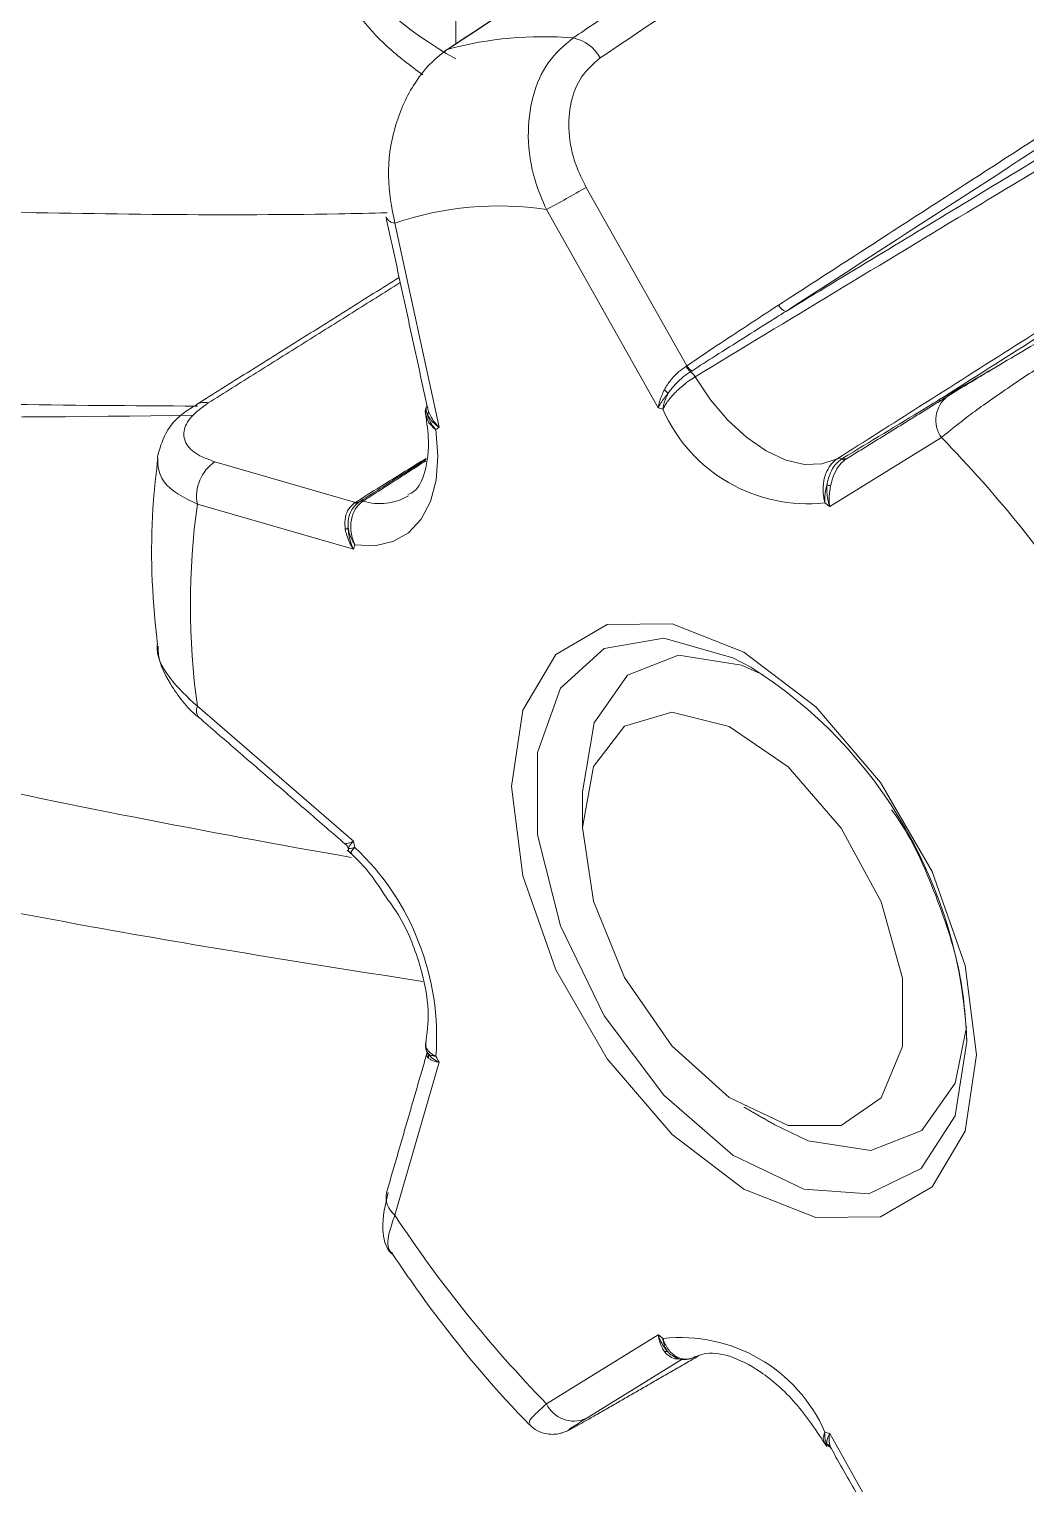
# Model space of a CAD drawing. Extents: x 12.1 to 108.7, y 1 to 80.4.
# Drawn here: x 15.002 to 15.46, y 5.071 to 5.74 of the extents above; entities that cross this region are included whole.
import ezdxf

# ---------------------------------------------------------------- set-up
doc = ezdxf.new("R2010")
doc.units = 0
doc.header["$MEASUREMENT"] = 0
doc.linetypes.add('SLD-Solid', pattern=[0])
doc.layers.get('0').update_dxf_attribs({"linetype": 'CONTINUOUS'})

msp = doc.modelspace()

# ---------------------------------------------------------------- linework, layer by layer
at = {"color": 7, "linetype": 'SLD-Solid', "lineweight": 15}
for p, q in [((15.19784, 5.77214), (15.19784, 5.73311)), ((15.25782, 5.66702), (15.30412, 5.58494)), ((15.29097, 5.56569), (15.23959, 5.65679)), ((15.16982, 5.65055), (15.1902, 5.55668)), ((15.42392, 5.57083), (15.42418, 5.57098)), ((15.4212, 5.55195), (15.36982, 5.52017)), ((15.08705, 5.54084), (15.15171, 5.52213)), ((15.15078, 5.50058), (15.07901, 5.52135)), ((15.07901, 5.42832), (15.15078, 5.36622)), ((15.1902, 5.26461), (15.16982, 5.19427)), ((15.23959, 5.10748), (15.29097, 5.13926)), ((15.30202, 5.12802), (15.25782, 5.10069)), ((15.36982, 5.09374), (15.4212, 5.00264))]:
    msp.add_line(p, q, dxfattribs=at)
at = {"color": 7, "linetype": 'SLD-Solid', "lineweight": 15, "flags": 128}
for points in [[(15.19431, 5.73064), (15.19313, 5.73016), (15.19286, 5.73)], [(15.30795, 5.57993), (15.31501, 5.56937), (15.323, 5.55994), (15.33165, 5.55199), (15.34063, 5.54581), (15.34961, 5.54162), (15.35826, 5.53959), (15.36626, 5.53979), (15.37331, 5.5422)], [(15.42007, 5.56924), (15.42049, 5.56893), (15.42067, 5.56881)], [(15.18873, 5.55562), (15.18966, 5.54345), (15.18881, 5.5323), (15.18621, 5.52251), (15.18194, 5.51438), (15.17613, 5.50817), (15.16897, 5.50406), (15.16066, 5.50219), (15.15147, 5.5026)], [(15.15333, 5.52228), (15.15315, 5.52212), (15.15301, 5.52202)], [(15.43732, 5.26799), (15.43208, 5.23285), (15.4169, 5.2072), (15.39324, 5.19354), (15.36344, 5.19321), (15.33039, 5.20624), (15.29735, 5.23136), (15.26755, 5.2661), (15.24389, 5.30707), (15.2287, 5.35026), (15.22347, 5.39144), (15.2287, 5.42657), (15.24389, 5.45222), (15.26755, 5.46588), (15.29735, 5.46622), (15.33039, 5.45318), (15.36344, 5.42807), (15.39324, 5.39332), (15.4169, 5.35235), (15.43208, 5.30916), (15.43732, 5.26799)], [(15.33352, 5.44631), (15.32529, 5.45066), (15.29356, 5.4597), (15.26616, 5.45485), (15.24606, 5.43663), (15.23543, 5.40702), (15.23543, 5.36922), (15.24606, 5.32734), (15.26616, 5.28591), (15.29356, 5.24942), (15.32529, 5.22183), (15.35791, 5.20612), (15.38788, 5.204), (15.41196, 5.21569), (15.42754, 5.23994), (15.43292, 5.27411), (15.43292, 5.27411)], [(15.25615, 5.3889), (15.26148, 5.42073), (15.27683, 5.44257), (15.30034, 5.45178), (15.32919, 5.44725), (15.3392, 5.44284)], [(15.25615, 5.37257), (15.26116, 5.40065), (15.27553, 5.41915), (15.2973, 5.42557), (15.32354, 5.41904), (15.35071, 5.40045), (15.37514, 5.3723), (15.39352, 5.33841), (15.40338, 5.30333), (15.40338, 5.27183), (15.39352, 5.24814), (15.37514, 5.23546), (15.35071, 5.23552), (15.32354, 5.2483), (15.2973, 5.27207), (15.27553, 5.30363), (15.26116, 5.33871), (15.25615, 5.37257)], [(15.43276, 5.28076), (15.42759, 5.25502), (15.41225, 5.23318), (15.38873, 5.22397), (15.35988, 5.2285), (15.34452, 5.23582)]]:
    msp.add_lwpolyline(points, dxfattribs=at)
at = {"color": 7, "linetype": 'SLD-Solid', "lineweight": 15}
for centre, radius, start, end in [((15.23795, 5.56658), 0.16977, 85.32271, 104.89632), ((15.24827, 5.71807), 0.01807, 28.01893, 78.74393), ((14.84028, 6.39021), 0.83507, 298.56595, 300.00054), ((15.21734, 5.5123), 0.14619, 81.2478, 108.97124), ((15.17011, 5.65522), 0.00467, 201.66522, 266.41214), ((15.35225, 5.61622), 0.00683, 209.39499, 247.05836), ((15.31073, 5.58864), 0.00803, 209.51725, 232.91665), ((15.31077, 5.58904), 0.00782, 211.66577, 236.00907), ((15.30112, 5.57587), 0.00794, 30.7551, 53.19668), ((15.08208, 5.5612), 0.00692, 73.74846, 119.02606), ((15.28714, 5.56512), 0.01098, 40.55102, 52.79239), ((15.43234, 5.55998), 0.01373, 127.82469, 215.80133), ((15.18239, 5.56385), 0.00291, 329.50612, 6.31449), ((15.23429, 5.39433), 0.18049, 70.97448, 71.69928), ((15.35968, 5.59418), 0.07269, 203.70746, 276.29792), ((15.24189, 5.48313), 0.08989, 125.10002, 126.25357), ((15.00655, 5.14719), 0.57945, 33.28047, 44.30867), ((15.37426, 5.54006), 0.00234, 62.01512, 113.83947), ((15.37644, 5.54415), 0.0023, 241.80904, 297.10077), ((15.37698, 5.54424), 0.0021, 238.16427, 292.33589), ((15.09794, 5.52494), 0.01927, 124.41128, 190.74857), ((15.3629, 5.49918), 0.03143, 76.48158, 79.6573), ((15.41423, 5.47483), 0.33843, 172.09981, 187.90019), ((15.15201, 5.52393), 0.00215, 251.90835, 297.54015), ((15.15236, 5.52447), 0.00243, 254.64211, 292.237), ((15.15465, 5.52083), 0.00196, 73.23614, 132.21257), ((15.16285, 5.54815), 0.02657, 253.30766, 299.85164), ((15.15973, 5.26516), 0.3304, 50.51549, 50.99983), ((15.14609, 5.51346), 0.00381, 284.45822, 306.60759), ((15.29126, 5.45357), 0.14814, 160.67076, 161.49757), ((15.21967, 5.26579), 0.21341, 2.2328, 57.76182), ((15.0836, 5.42634), 0.005, 156.72143, 220.53451), ((15.14356, 5.36147), 0.00502, 16.93104, 46.05631), ((15.5126, 5.45357), 0.37222, 193.57165, 194.01901), ((15.0691, 5.27619), 0.11996, 355.77689, 46.63447), ((15.18117, 5.267), 0.00413, 353.77022, 25.71796), ((15.59605, 5.48311), 0.46093, 207.90984, 208.29777), ((15.17605, 5.20242), 0.01026, 167.9204, 232.58725), ((15.65424, 5.51224), 0.57945, 213.28047, 224.30867), ((15.50106, 5.39426), 0.3304, 230.51549, 230.99983), ((15.3011, 5.06524), 0.07269, 23.70746, 96.29792), ((15.2941, 5.12887), 0.00271, 59.34928, 96.7896), ((15.25222, 5.11351), 0.014, 205.54329, 293.61412), ((15.42649, 5.2651), 0.18049, 250.97448, 251.69928), ((15.36651, 5.08517), 0.00437, 31.10906, 62.23435)]:
    msp.add_arc(centre, radius, start, end, dxfattribs=at)
for centre, major_axis, ratio, start_param, end_param in [((15.37462, 5.81867), (0.24994, -0.00962), 0.549881, 3.162754, 3.948152), ((16.76396, 7.00962), (3.50476, 0.83636), 0.337357, 4.029287, 4.131752), ((19.16896, 7.51494), (5.44687, 1.29982), 0.337357, 3.696547, 3.805641)]:
    msp.add_ellipse(centre, major_axis=major_axis, ratio=ratio, start_param=start_param, end_param=end_param, dxfattribs=at)
for points, knots in [([(15.2518, 5.73578), (15.25858, 5.74035), (15.29248, 5.76316), (15.39857, 5.83451), (15.4979, 5.90127), (15.57009, 5.9498)], [0, 0, 0, 0, 0.063926, 0.319628, 1, 1, 1, 1]), ([(15.519, 5.94461), (15.49948, 5.93177), (15.39077, 5.86029), (15.28209, 5.78865), (15.19294, 5.72988)], [0, 0, 0, 0, 0.179578, 1, 1, 1, 1]), ([(15.52073, 5.94538), (15.51461, 5.94136), (15.48068, 5.91905), (15.37187, 5.84749), (15.26918, 5.77991), (15.19431, 5.73064)], [0, 0, 0, 0, 0.056184, 0.311886, 1, 1, 1, 1]), ([(15.12577, 5.82501), (15.12604, 5.81529), (15.12665, 5.79316), (15.14177, 5.76119), (15.16062, 5.73528), (15.17703, 5.72301), (15.18264, 5.7188)], [0, 0, 0, 0, 0.233985, 0.533025, 0.840134, 1, 1, 1, 1]), ([(15.63069, 5.79178), (15.6284, 5.7903), (15.61696, 5.7829), (15.5689, 5.75184), (15.47748, 5.69273), (15.39523, 5.63948), (15.34958, 5.60993)], [0, 0, 0, 0, 0.024416, 0.122079, 0.512732, 1, 1, 1, 1]), ([(15.23959, 5.65679), (15.23766, 5.66125), (15.23303, 5.672), (15.23037, 5.69025), (15.23257, 5.70904), (15.23957, 5.72535), (15.24771, 5.7323), (15.2518, 5.73578)], [0, 0, 0, 0, 0.156463, 0.377207, 0.586936, 0.792743, 1, 1, 1, 1]), ([(15.34958, 5.60993), (15.3777, 5.62697), (15.43585, 5.66222), (15.50588, 5.70458), (15.54781, 5.7299), (15.55964, 5.73704)], [0, 0, 0, 0, 0.401816, 0.831187, 1, 1, 1, 1]), ([(15.19431, 5.73064), (15.19299, 5.72971), (15.18705, 5.72551), (15.17747, 5.71428), (15.16898, 5.69471), (15.16562, 5.67199), (15.16842, 5.65767), (15.16982, 5.65055)], [0, 0, 0, 0, 0.06206, 0.280895, 0.514816, 0.758819, 1, 1, 1, 1]), ([(15.56289, 5.73376), (15.55105, 5.72664), (15.5091, 5.7014), (15.42407, 5.65015), (15.35099, 5.60596), (15.30795, 5.57993)], [0, 0, 0, 0, 0.139147, 0.493066, 1, 1, 1, 1]), ([(15.26422, 5.72655), (15.26119, 5.72393), (15.25514, 5.71869), (15.25032, 5.70639), (15.24933, 5.69222), (15.25211, 5.67848), (15.25614, 5.67039), (15.25782, 5.66702)], [0, 0, 0, 0, 0.204174, 0.408136, 0.617898, 0.840881, 1, 1, 1, 1]), ([(15.37331, 5.5422), (15.38598, 5.55024), (15.42796, 5.57688), (15.5107, 5.62946), (15.58067, 5.67403), (15.6214, 5.69998)], [0, 0, 0, 0, 0.153014, 0.506934, 1, 1, 1, 1]), ([(15.62466, 5.69951), (15.5839, 5.67351), (15.51576, 5.63006), (15.4475, 5.58667), (15.42007, 5.56924)], [0, 0, 0, 0, 0.598184, 1, 1, 1, 1]), ([(14.97281, 5.65599), (15.02969, 5.65491), (15.09394, 5.65369), (15.15889, 5.65515), (15.16633, 5.65532)], [0, 0, 0, 0, 0.885383, 1, 1, 1, 1]), ([(15.30412, 5.58494), (15.30863, 5.58799), (15.32261, 5.59744), (15.33674, 5.60664), (15.3463, 5.61287)], [0, 0, 0, 0, 0.323173, 1, 1, 1, 1]), ([(15.34958, 5.60993), (15.34743, 5.60858), (15.33665, 5.60181), (15.32224, 5.59271), (15.31003, 5.58488), (15.3064, 5.58256)], [0, 0, 0, 0, 0.149392, 0.746961, 1, 1, 1, 1]), ([(15.42418, 5.57098), (15.42742, 5.57297), (15.4339, 5.57695), (15.44759, 5.58516), (15.46185, 5.59361), (15.47213, 5.59963), (15.47702, 5.60246), (15.47809, 5.60309)], [0, 0, 0, 0, 0.244965, 0.490375, 0.723034, 0.938923, 1, 1, 1, 1]), ([(15.48941, 5.59862), (15.48798, 5.59777), (15.48152, 5.59397), (15.46815, 5.58567), (15.44993, 5.57362), (15.43278, 5.56146), (15.42505, 5.5551), (15.4212, 5.55195)], [0, 0, 0, 0, 0.06206, 0.280895, 0.514816, 0.758819, 1, 1, 1, 1]), ([(15.29378, 5.57387), (15.29392, 5.57414), (15.29482, 5.57581), (15.29688, 5.57874), (15.30029, 5.5823), (15.30259, 5.5839), (15.30373, 5.58468)], [0, 0, 0, 0, 0.062329, 0.390489, 0.697879, 1, 1, 1, 1]), ([(15.30588, 5.58223), (15.30475, 5.58148), (15.30247, 5.57996), (15.29895, 5.57668), (15.29669, 5.57402), (15.29565, 5.57251), (15.29549, 5.57227)], [0, 0, 0, 0, 0.303836, 0.61198, 0.938473, 1, 1, 1, 1]), ([(15.42007, 5.56924), (15.4225, 5.57064), (15.43232, 5.57633), (15.44214, 5.58201), (15.44954, 5.5863)], [0, 0, 0, 0, 0.246695, 1, 1, 1, 1]), ([(15.30795, 5.57993), (15.30701, 5.57934), (15.30491, 5.57801), (15.30183, 5.57554), (15.29848, 5.57242), (15.29587, 5.56946), (15.29426, 5.56709), (15.29362, 5.56595), (15.29335, 5.56543), (15.29324, 5.5652), (15.29319, 5.5651), (15.29316, 5.56503), (15.29315, 5.56499), (15.29313, 5.56496)], [0, 0, 0, 0, 0.161606, 0.358973, 0.496159, 0.744757, 0.880349, 0.942195, 0.971861, 0.986271, 0.991469, 0.992933, 1, 1, 1, 1]), ([(15.29097, 5.56569), (15.29098, 5.56573), (15.29126, 5.56748), (15.29202, 5.57022), (15.29336, 5.573), (15.29378, 5.57387)], [0, 0, 0, 0, 0.018319, 0.693907, 1, 1, 1, 1]), ([(15.29549, 5.57227), (15.2949, 5.57155), (15.29304, 5.56925), (15.29168, 5.56708), (15.29099, 5.56572), (15.29097, 5.56569)], [0, 0, 0, 0, 0.30583, 0.981652, 1, 1, 1, 1]), ([(15.29313, 5.56496), (15.29314, 5.565), (15.29314, 5.56505), (15.29315, 5.56514), (15.29317, 5.56527), (15.29321, 5.56558), (15.29331, 5.56624), (15.29363, 5.56768), (15.29428, 5.56977), (15.2951, 5.57147), (15.29549, 5.57227)], [0, 0, 0, 0, 0.0189315, 0.0228576, 0.0379267, 0.0775799, 0.1587337, 0.3259284, 0.6848276, 1, 1, 1, 1]), ([(15.37587, 5.54245), (15.38841, 5.55005), (15.40317, 5.55899), (15.41787, 5.5679), (15.42007, 5.56924)], [0, 0, 0, 0, 0.849802, 1, 1, 1, 1]), ([(14.98506, 5.5674), (14.98652, 5.56737), (15.01778, 5.56675), (15.04917, 5.56658), (15.07908, 5.56642)], [0, 0, 0, 0, 0.046793, 1, 1, 1, 1]), ([(15.07883, 5.56709), (15.07797, 5.56662), (15.07167, 5.56316), (15.0642, 5.55577), (15.06166, 5.54673), (15.06062, 5.54301)], [0, 0, 0, 0, 0.085255, 0.623461, 1, 1, 1, 1]), ([(15.08402, 5.56785), (15.08114, 5.56574), (15.07538, 5.56151), (15.07217, 5.55476), (15.07347, 5.54851), (15.07884, 5.5437), (15.08464, 5.54168), (15.08705, 5.54084)], [0, 0, 0, 0, 0.2041742, 0.4081358, 0.6178978, 0.8408813, 1, 1, 1, 1]), ([(15.18371, 5.56419), (15.18435, 5.56009), (15.18603, 5.54932), (15.18404, 5.53532), (15.1801, 5.52743), (15.17682, 5.52617), (15.1758, 5.52578)], [0, 0, 0, 0, 0.200418, 0.527571, 0.853091, 1, 1, 1, 1]), ([(15.18456, 5.56679), (15.18426, 5.56594), (15.18371, 5.56436), (15.1841, 5.56275), (15.18429, 5.56202)], [0, 0, 0, 0, 0.540496, 1, 1, 1, 1]), ([(15.18489, 5.56238), (15.18482, 5.56259), (15.18436, 5.56397), (15.184, 5.56557), (15.18451, 5.56674), (15.18457, 5.5669)], [0, 0, 0, 0, 0.140413, 0.889383, 1, 1, 1, 1]), ([(15.18873, 5.55562), (15.1887, 5.55565), (15.18865, 5.55569), (15.18857, 5.55574), (15.18846, 5.55583), (15.1882, 5.55603), (15.18765, 5.55647), (15.18657, 5.55746), (15.18495, 5.55932), (15.18453, 5.56101), (15.18428, 5.56202)], [0, 0, 0, 0, 0.0154569, 0.0186599, 0.0300296, 0.0615472, 0.1264348, 0.2617091, 0.5582872, 1, 1, 1, 1]), ([(15.1902, 5.55668), (15.19016, 5.55671), (15.18851, 5.55785), (15.18643, 5.55972), (15.18525, 5.56175), (15.18489, 5.56238)], [0, 0, 0, 0, 0.018348, 0.69417, 1, 1, 1, 1]), ([(15.18489, 5.56238), (15.18512, 5.56164), (15.18561, 5.56005), (15.18673, 5.55813), (15.18771, 5.5568), (15.18822, 5.55619), (15.18847, 5.55591), (15.18858, 5.55579), (15.18866, 5.55571), (15.1887, 5.55566), (15.18873, 5.55562)], [0, 0, 0, 0, 0.315172, 0.674072, 0.841266, 0.92242, 0.962073, 0.977142, 0.981068, 1, 1, 1, 1]), ([(15.18495, 5.56571), (15.18496, 5.56545), (15.18499, 5.56494), (15.18518, 5.56442), (15.18527, 5.56417)], [0, 0, 0, 0, 0.52896, 1, 1, 1, 1]), ([(15.18527, 5.56417), (15.1856, 5.56337), (15.18666, 5.5608), (15.18861, 5.5583), (15.19016, 5.55672), (15.1902, 5.55668)], [0, 0, 0, 0, 0.306093, 0.981681, 1, 1, 1, 1]), ([(15.06088, 5.54264), (15.06012, 5.53611), (15.05716, 5.51064), (15.05788, 5.48146), (15.06043, 5.45877), (15.06066, 5.45676)], [0, 0, 0, 0, 0.239189, 0.932387, 1, 1, 1, 1]), ([(15.07901, 5.52135), (15.07586, 5.52284), (15.06826, 5.52642), (15.06104, 5.53382), (15.06082, 5.54001), (15.06072, 5.54293)], [0, 0, 0, 0, 0.272669, 0.657363, 1, 1, 1, 1]), ([(15.15171, 5.52213), (15.15615, 5.52492), (15.1669, 5.53168), (15.17781, 5.53841), (15.18421, 5.54235)], [0, 0, 0, 0, 0.413079, 1, 1, 1, 1]), ([(15.18416, 5.5418), (15.17757, 5.53765), (15.16744, 5.53125), (15.15737, 5.52484), (15.15384, 5.5226)], [0, 0, 0, 0, 0.649415, 1, 1, 1, 1]), ([(15.36766, 5.52193), (15.36764, 5.52198), (15.36762, 5.52205), (15.3676, 5.52214), (15.36755, 5.5223), (15.36746, 5.52265), (15.36727, 5.52343), (15.36694, 5.52514), (15.36664, 5.52861), (15.36713, 5.53278), (15.36864, 5.53697), (15.37057, 5.5401), (15.37246, 5.54155), (15.37331, 5.5422)], [0, 0, 0, 0, 0.007067, 0.008531, 0.013729, 0.028139, 0.057805, 0.119651, 0.255243, 0.503841, 0.641027, 0.838394, 1, 1, 1, 1]), ([(15.36854, 5.53009), (15.3686, 5.53039), (15.36893, 5.53231), (15.36998, 5.53567), (15.37226, 5.53967), (15.37433, 5.54131), (15.37535, 5.54213)], [0, 0, 0, 0, 0.061214, 0.387729, 0.695884, 1, 1, 1, 1]), ([(15.37749, 5.54211), (15.37643, 5.54127), (15.37431, 5.53957), (15.37191, 5.53542), (15.37075, 5.53197), (15.37032, 5.53004), (15.37025, 5.52973)], [0, 0, 0, 0, 0.3024001, 0.6098015, 0.9379888, 1, 1, 1, 1]), ([(15.36854, 5.53009), (15.36831, 5.52921), (15.36782, 5.52732), (15.36759, 5.52499), (15.36757, 5.52337), (15.3676, 5.52263), (15.36763, 5.52228), (15.36764, 5.52213), (15.36765, 5.52204), (15.36765, 5.52198), (15.36766, 5.52193)], [0, 0, 0, 0, 0.315172, 0.674072, 0.841266, 0.92242, 0.962073, 0.977142, 0.981068, 1, 1, 1, 1]), ([(15.36982, 5.52017), (15.3698, 5.52022), (15.36912, 5.52237), (15.36845, 5.52572), (15.36852, 5.52905), (15.36854, 5.53009)], [0, 0, 0, 0, 0.018348, 0.69417, 1, 1, 1, 1]), ([(15.37025, 5.52973), (15.37006, 5.52873), (15.36948, 5.5255), (15.36954, 5.52228), (15.36981, 5.52022), (15.36982, 5.52017)], [0, 0, 0, 0, 0.306093, 0.981681, 1, 1, 1, 1]), ([(15.14704, 5.50977), (15.147, 5.51007), (15.14671, 5.51194), (15.14686, 5.5153), (15.14838, 5.51937), (15.15036, 5.52105), (15.15134, 5.52189)], [0, 0, 0, 0, 0.062329, 0.390489, 0.697879, 1, 1, 1, 1]), ([(15.15333, 5.52228), (15.15235, 5.52146), (15.15037, 5.51983), (15.14863, 5.51589), (15.14822, 5.51258), (15.14834, 5.5107), (15.14836, 5.5104)], [0, 0, 0, 0, 0.303836, 0.61198, 0.938473, 1, 1, 1, 1]), ([(15.15521, 5.5227), (15.15438, 5.52205), (15.15251, 5.52061), (15.15073, 5.51749), (15.14953, 5.51333), (15.14945, 5.50919), (15.15023, 5.50576), (15.15082, 5.50408), (15.15115, 5.50331), (15.1513, 5.50296), (15.15137, 5.50281), (15.15142, 5.50271), (15.15145, 5.50265), (15.15147, 5.5026)], [0, 0, 0, 0, 0.161606, 0.358973, 0.496159, 0.744757, 0.880349, 0.942195, 0.971861, 0.986271, 0.991469, 0.992933, 1, 1, 1, 1]), ([(15.15078, 5.50058), (15.15074, 5.50063), (15.14946, 5.5026), (15.14793, 5.50569), (15.14725, 5.5088), (15.14704, 5.50977)], [0, 0, 0, 0, 0.018319, 0.693907, 1, 1, 1, 1]), ([(15.15147, 5.5026), (15.15144, 5.50265), (15.1514, 5.5027), (15.15134, 5.50279), (15.15124, 5.50294), (15.15103, 5.50326), (15.15059, 5.50397), (15.14975, 5.50551), (15.14884, 5.50774), (15.14851, 5.50955), (15.14836, 5.5104)], [0, 0, 0, 0, 0.018932, 0.022858, 0.037927, 0.07758, 0.158734, 0.325928, 0.684828, 1, 1, 1, 1]), ([(15.14836, 5.5104), (15.14845, 5.50937), (15.14872, 5.50607), (15.14979, 5.50276), (15.15075, 5.50064), (15.15078, 5.50058)], [0, 0, 0, 0, 0.30583, 0.981652, 1, 1, 1, 1]), ([(15.06061, 5.45676), (15.06061, 5.45672), (15.0598, 5.45172), (15.06535, 5.44108), (15.07448, 5.43255), (15.07901, 5.42832)], [0, 0, 0, 0, 0.003969, 0.50488, 1, 1, 1, 1]), ([(15.06102, 5.45602), (15.06098, 5.45537), (15.06066, 5.44932), (15.0668, 5.43767), (15.07403, 5.42751), (15.07968, 5.42324), (15.07985, 5.42311)], [0, 0, 0, 0, 0.051819, 0.487674, 0.985131, 1, 1, 1, 1]), ([(14.71028, 5.3997), (14.74575, 5.39048), (14.8509, 5.36313), (15.008, 5.32928), (15.13171, 5.30974), (15.18265, 5.3017)], [0, 0, 0, 0, 0.2303908, 0.6830819, 1, 1, 1, 1]), ([(15.39828, 5.3807), (15.39842, 5.38051), (15.40672, 5.36955), (15.41838, 5.34348), (15.43087, 5.30662), (15.43226, 5.28468), (15.43292, 5.27411)], [0, 0, 0, 0, 0.0060728, 0.3457991, 0.6849396, 1, 1, 1, 1]), ([(15.14696, 5.36516), (15.14692, 5.36513), (15.14686, 5.36507), (15.14699, 5.36508), (15.14704, 5.36509)], [0, 0, 0, 0, 0.5642695, 1, 1, 1, 1]), ([(15.14704, 5.36509), (15.14725, 5.36512), (15.14793, 5.36521), (15.14946, 5.36573), (15.15074, 5.36621), (15.15078, 5.36622)], [0, 0, 0, 0, 0.306093, 0.981681, 1, 1, 1, 1]), ([(15.14798, 5.36221), (15.15122, 5.35918), (15.15747, 5.35333), (15.16257, 5.34539), (15.16502, 5.34158)], [0, 0, 0, 0, 0.518858, 1, 1, 1, 1]), ([(15.14836, 5.36293), (15.14833, 5.36291), (15.14828, 5.36286), (15.14836, 5.36287), (15.14839, 5.36288)], [0, 0, 0, 0, 0.558239, 1, 1, 1, 1]), ([(15.15078, 5.36622), (15.15075, 5.3662), (15.14979, 5.36519), (15.14872, 5.36392), (15.14845, 5.36317), (15.14836, 5.36293)], [0, 0, 0, 0, 0.018348, 0.69417, 1, 1, 1, 1]), ([(15.14836, 5.36293), (15.14851, 5.3629), (15.14884, 5.36283), (15.14975, 5.36297), (15.15059, 5.36317), (15.15103, 5.36328), (15.15124, 5.36334), (15.15134, 5.36336), (15.1514, 5.36338), (15.15144, 5.36339), (15.15147, 5.3634)], [0, 0, 0, 0, 0.315172, 0.674072, 0.841266, 0.92242, 0.962073, 0.977142, 0.981068, 1, 1, 1, 1]), ([(15.14836, 5.36286), (15.1485, 5.36241), (15.14877, 5.36156), (15.14943, 5.36096), (15.14974, 5.36069)], [0, 0, 0, 0, 0.533144, 1, 1, 1, 1]), ([(15.15147, 5.3634), (15.15145, 5.36338), (15.15142, 5.36335), (15.15137, 5.36331), (15.1513, 5.36324), (15.15115, 5.3631), (15.15082, 5.36278), (15.15023, 5.36216), (15.14949, 5.36122), (15.1497, 5.36094), (15.14982, 5.36077)], [0, 0, 0, 0, 0.015817, 0.019094, 0.030729, 0.06298, 0.129378, 0.267801, 0.571282, 1, 1, 1, 1]), ([(15.16502, 5.34158), (15.1672, 5.33862), (15.17432, 5.32893), (15.18193, 5.30963), (15.18625, 5.28794), (15.18465, 5.27774), (15.1839, 5.27293)], [0, 0, 0, 0, 0.132868, 0.434642, 0.73347, 1, 1, 1, 1]), ([(15.18424, 5.27384), (15.18415, 5.2736), (15.1837, 5.27245), (15.184, 5.27033), (15.18488, 5.26895), (15.18525, 5.26838)], [0, 0, 0, 0, 0.13277, 0.640424, 1, 1, 1, 1]), ([(15.18422, 5.27421), (15.18411, 5.27363), (15.1838, 5.27201), (15.18485, 5.26994), (15.18657, 5.2685), (15.18765, 5.26787), (15.1882, 5.2676), (15.18846, 5.26748), (15.18857, 5.26743), (15.18865, 5.26739), (15.1887, 5.26738), (15.18873, 5.26736)], [0, 0, 0, 0, 0.21401, 0.601821, 0.813345, 0.909825, 0.956104, 0.978582, 0.986692, 0.988976, 1, 1, 1, 1]), ([(15.18527, 5.26655), (15.18519, 5.26664), (15.18469, 5.26722), (15.18425, 5.26805), (15.18473, 5.26891), (15.1848, 5.26902)], [0, 0, 0, 0, 0.141638, 0.887365, 1, 1, 1, 1]), ([(15.18489, 5.26879), (15.18525, 5.2683), (15.18643, 5.26673), (15.18851, 5.2654), (15.19016, 5.26463), (15.1902, 5.26461)], [0, 0, 0, 0, 0.30583, 0.981652, 1, 1, 1, 1]), ([(15.18873, 5.26736), (15.1887, 5.26736), (15.18866, 5.26736), (15.18858, 5.26737), (15.18847, 5.26738), (15.18822, 5.26741), (15.18771, 5.26747), (15.18673, 5.26766), (15.18561, 5.26806), (15.18512, 5.26855), (15.18489, 5.26879)], [0, 0, 0, 0, 0.018932, 0.022858, 0.037927, 0.07758, 0.158734, 0.325928, 0.684828, 1, 1, 1, 1]), ([(15.1902, 5.26461), (15.19016, 5.26461), (15.18861, 5.26484), (15.18666, 5.26539), (15.1856, 5.26627), (15.18527, 5.26655)], [0, 0, 0, 0, 0.018319, 0.693907, 1, 1, 1, 1]), ([(15.16683, 5.20469), (15.16545, 5.19913), (15.16312, 5.18976), (15.16538, 5.17929), (15.16843, 5.17647), (15.1685, 5.17641)], [0, 0, 0, 0, 0.587143, 0.990506, 1, 1, 1, 1]), ([(15.16982, 5.19427), (15.16884, 5.19147), (15.1665, 5.18473), (15.16619, 5.17853), (15.1684, 5.17696), (15.1687, 5.17674)], [0, 0, 0, 0, 0.3797312, 0.9154719, 1, 1, 1, 1]), ([(15.16855, 5.17663), (15.17353, 5.16939), (15.19139, 5.14339), (15.21295, 5.11741), (15.22977, 5.09985), (15.23144, 5.09809)], [0, 0, 0, 0, 0.2580152, 0.9259617, 1, 1, 1, 1]), ([(15.29378, 5.13156), (15.29336, 5.13222), (15.29202, 5.13433), (15.29126, 5.13715), (15.29098, 5.1392), (15.29097, 5.13926)], [0, 0, 0, 0, 0.306093, 0.981681, 1, 1, 1, 1]), ([(15.29097, 5.13926), (15.29099, 5.1392), (15.29168, 5.13706), (15.29304, 5.13411), (15.2949, 5.13189), (15.29549, 5.1312)], [0, 0, 0, 0, 0.018348, 0.69417, 1, 1, 1, 1]), ([(15.29313, 5.13749), (15.29315, 5.13744), (15.29316, 5.13738), (15.29319, 5.13728), (15.29324, 5.13713), (15.29335, 5.13678), (15.29362, 5.13605), (15.29426, 5.13453), (15.29587, 5.13181), (15.29848, 5.12942), (15.30183, 5.12804), (15.30491, 5.1278), (15.30701, 5.12866), (15.30795, 5.12904)], [0, 0, 0, 0, 0.007067, 0.008531, 0.013729, 0.028139, 0.057805, 0.119651, 0.255243, 0.503841, 0.641027, 0.838394, 1, 1, 1, 1]), ([(15.29549, 5.1312), (15.2951, 5.13173), (15.29428, 5.13287), (15.29363, 5.13468), (15.29331, 5.13611), (15.29321, 5.13681), (15.29317, 5.13714), (15.29315, 5.13729), (15.29314, 5.13739), (15.29314, 5.13744), (15.29313, 5.13749)], [0, 0, 0, 0, 0.315172, 0.674072, 0.841266, 0.92242, 0.962073, 0.977142, 0.981068, 1, 1, 1, 1]), ([(15.3005, 5.12822), (15.30044, 5.12821), (15.29923, 5.12786), (15.29689, 5.12873), (15.29481, 5.1302), (15.29392, 5.13138), (15.29378, 5.13156)], [0, 0, 0, 0, 0.021029, 0.452418, 0.912977, 1, 1, 1, 1]), ([(15.29549, 5.1312), (15.29565, 5.13102), (15.29629, 5.13031), (15.29711, 5.12987), (15.29772, 5.12955)], [0, 0, 0, 0, 0.251828, 1, 1, 1, 1]), ([(15.2977, 5.12946), (15.29874, 5.1289), (15.30095, 5.12772), (15.30471, 5.12764), (15.30691, 5.1287), (15.30788, 5.12916)], [0, 0, 0, 0, 0.331855, 0.705578, 1, 1, 1, 1]), ([(15.3079, 5.12901), (15.3092, 5.12959), (15.31279, 5.13118), (15.3227, 5.13058), (15.33825, 5.12285), (15.35474, 5.10854), (15.36384, 5.09484), (15.36847, 5.08786)], [0, 0, 0, 0, 0.127239, 0.350294, 0.555683, 0.773576, 1, 1, 1, 1]), ([(15.23187, 5.09848), (15.2317, 5.09896), (15.23131, 5.10003), (15.23664, 5.10482), (15.23959, 5.10748)], [0, 0, 0, 0, 0.447011, 1, 1, 1, 1]), ([(15.25782, 5.10069), (15.25538, 5.09916), (15.2505, 5.09611), (15.2489, 5.09487), (15.25204, 5.09656), (15.25354, 5.09736)], [0, 0, 0, 0, 0.343719, 0.688061, 1, 1, 1, 1]), ([(15.25354, 5.09736), (15.25359, 5.09738), (15.25476, 5.09799), (15.25902, 5.10041), (15.26328, 5.10286), (15.26422, 5.1034)], [0, 0, 0, 0, 0.036002, 0.787419, 1, 1, 1, 1]), ([(15.23157, 5.09811), (15.23245, 5.09723), (15.23431, 5.09535), (15.2379, 5.0939), (15.24137, 5.09331), (15.24425, 5.09346), (15.24636, 5.09394), (15.24768, 5.09439), (15.24859, 5.09477), (15.24976, 5.09532), (15.25076, 5.09582), (15.2527, 5.0969), (15.25353, 5.09737)], [0, 0, 0, 0, 0.108026, 0.22767, 0.328799, 0.413781, 0.480455, 0.527895, 0.574866, 0.647652, 0.848072, 1, 1, 1, 1]), ([(15.36728, 5.09032), (15.36705, 5.09063), (15.36663, 5.09118), (15.36695, 5.09258), (15.36727, 5.09353), (15.36746, 5.09401), (15.36755, 5.09423), (15.3676, 5.09433), (15.36762, 5.09439), (15.36764, 5.09443), (15.36766, 5.09447)], [0, 0, 0, 0, 0.400679, 0.719055, 0.864272, 0.933929, 0.967763, 0.979969, 0.983407, 1, 1, 1, 1]), ([(15.36766, 5.09447), (15.36765, 5.09442), (15.36765, 5.09437), (15.36764, 5.09429), (15.36763, 5.09416), (15.3676, 5.09386), (15.36757, 5.09324), (15.36759, 5.09199), (15.36782, 5.09042), (15.36831, 5.08947), (15.36854, 5.08903)], [0, 0, 0, 0, 0.018932, 0.022858, 0.037927, 0.07758, 0.158734, 0.325928, 0.684828, 1, 1, 1, 1]), ([(15.36854, 5.08903), (15.36852, 5.0894), (15.36845, 5.09057), (15.36912, 5.09235), (15.3698, 5.0937), (15.36982, 5.09374)], [0, 0, 0, 0, 0.30583, 0.981652, 1, 1, 1, 1]), ([(15.36982, 5.09374), (15.36981, 5.09369), (15.36954, 5.09195), (15.36948, 5.08961), (15.37006, 5.08794), (15.37025, 5.08742)], [0, 0, 0, 0, 0.018319, 0.693907, 1, 1, 1, 1]), ([(15.36706, 5.09041), (15.36711, 5.09024), (15.36724, 5.08984), (15.3676, 5.08957), (15.36781, 5.08941)], [0, 0, 0, 0, 0.417855, 1, 1, 1, 1]), ([(15.36781, 5.08941), (15.36826, 5.08882), (15.36878, 5.08813), (15.36957, 5.08789), (15.36968, 5.08786)], [0, 0, 0, 0, 0.856723, 1, 1, 1, 1]), ([(15.36971, 5.08796), (15.36932, 5.08814), (15.36884, 5.08838), (15.3686, 5.08891), (15.36854, 5.08903)], [0, 0, 0, 0, 0.783972, 1, 1, 1, 1]), ([(15.3696, 5.08782), (15.36961, 5.08781), (15.36994, 5.08771), (15.37019, 5.08733), (15.37042, 5.08698)], [0, 0, 0, 0, 0.056478, 1, 1, 1, 1]), ([(15.37025, 5.08742), (15.3703, 5.08726), (15.37036, 5.08709), (15.37046, 5.08699), (15.37046, 5.08699)], [0, 0, 0, 0, 0.992873, 1, 1, 1, 1])]:
    msp.add_open_spline(points, degree=3, knots=knots, dxfattribs=at)
for points in [[(15.5796, 5.93846), (15.26422, 5.72655)], [(15.3463, 5.61287), (15.62729, 5.79475)], [(15.16577, 5.65349), (15.18483, 5.56569)], [(15.17182, 5.6256), (15.07863, 5.56719)], [(15.17234, 5.62321), (15.08402, 5.56785)], [(15.30373, 5.58468), (15.30412, 5.58494)], [(15.3064, 5.58256), (15.30588, 5.58223)], [(15.42392, 5.57083), (15.37762, 5.54219)], [(15.37535, 5.54213), (15.37587, 5.54245)], [(15.37762, 5.54219), (15.37749, 5.54211)], [(15.1841, 5.54125), (15.15521, 5.5227)], [(15.15134, 5.52189), (15.15171, 5.52213)], [(15.15355, 5.52235), (15.15558, 5.52363)], [(15.0798, 5.4231), (15.14688, 5.36506)], [(15.25615, 5.3889), (15.25615, 5.37257)], [(15.14982, 5.36077), (15.14985, 5.36057)], [(15.18471, 5.26906), (15.16602, 5.20457)], [(15.18465, 5.26925), (15.18476, 5.26929)], [(15.33038, 5.24398), (15.34452, 5.23582)], [(15.26422, 5.1034), (15.30994, 5.12972)], [(15.37046, 5.08699), (15.41874, 5.00139)]]:
    msp.add_open_spline(points, degree=1, dxfattribs=at)

doc.saveas('drawing.dxf')
